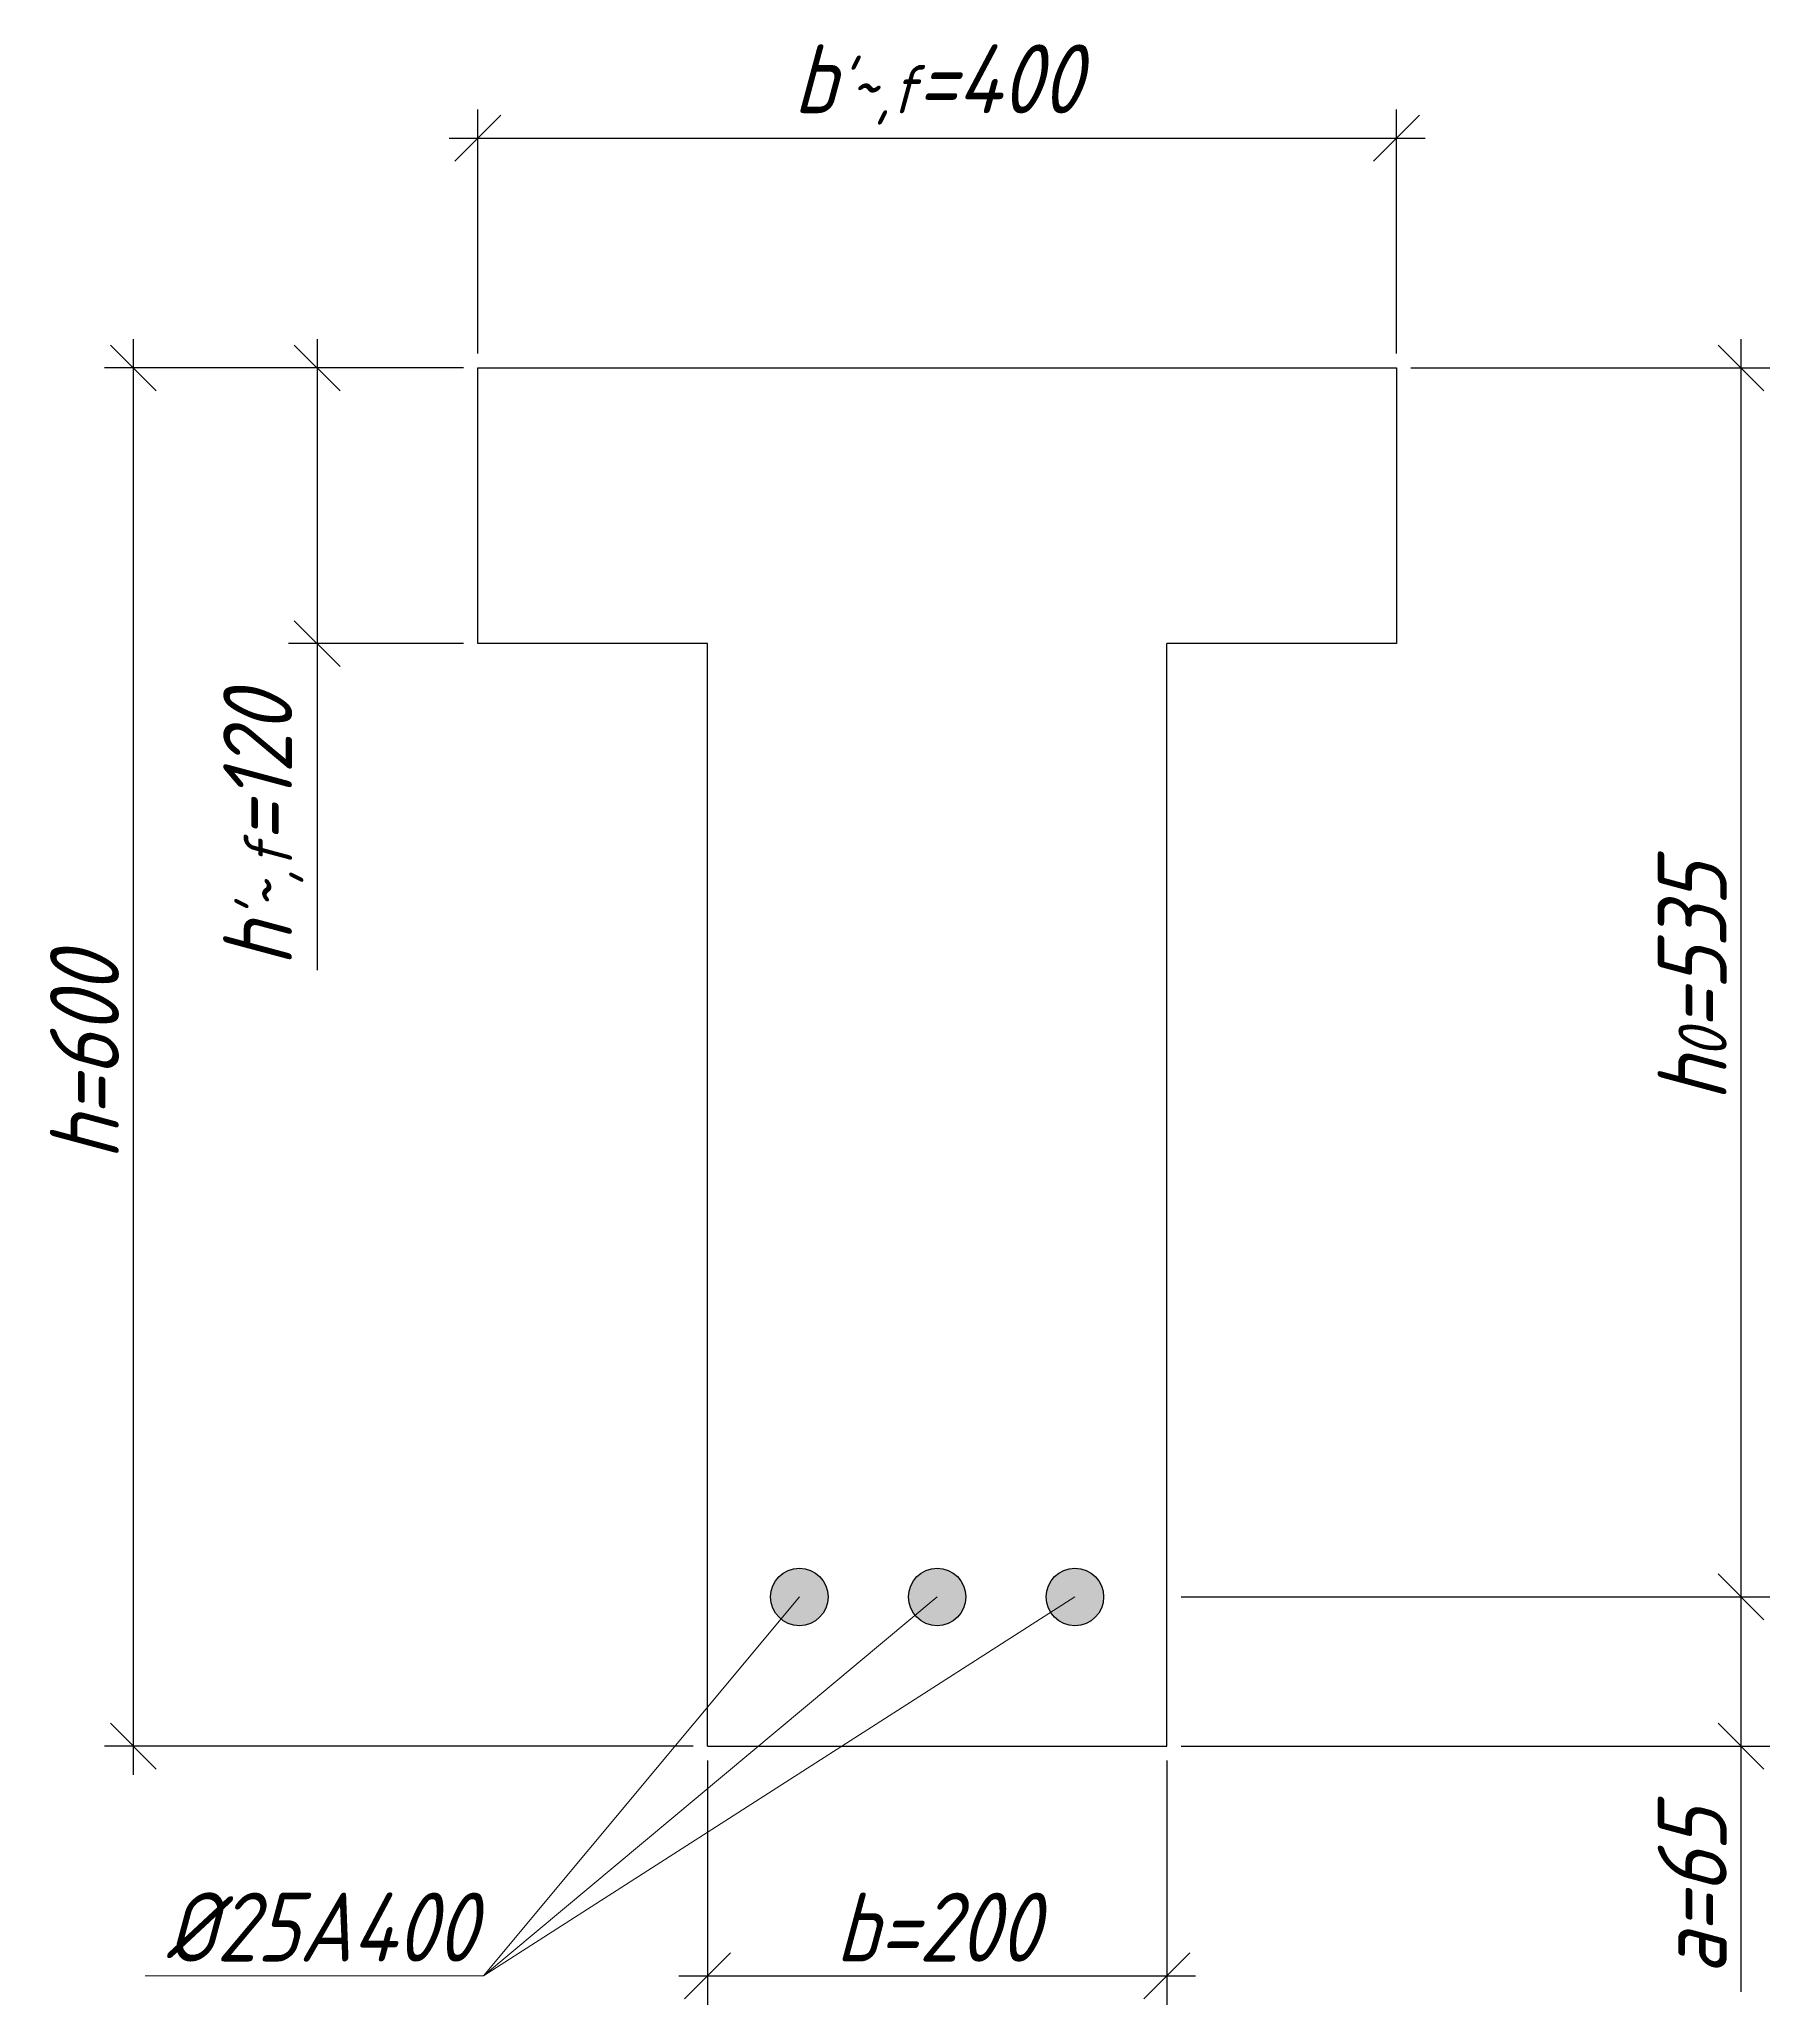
# Model space of a CAD drawing. Header units: millimetres. Extents: x -180 to 58926, y -10791 to 13515.
# Drawn here: x 6027 to 6780, y -4981 to -4126 of the extents above; entities that cross this region are included whole.
import ezdxf

# ---------------------------------------------------------------- set-up
doc = ezdxf.new("R2010")
doc.units = ezdxf.units.MM
for name, color, linetype, lineweight in [('basic', 95, 'Continuous', 30), ('size', 45, 'Continuous', 20), ('text', 13, 'Continuous', 20), ('thin', 153, 'Continuous', 18)]:
    doc.layers.add(name, color=color, linetype=linetype, lineweight=lineweight)
doc.styles.add('Structures', font='isocpeur.ttf', dxfattribs={"width": 0.85, "oblique": 15})
doc.dimstyles.new('Structures', dxfattribs={"dimtxt": 3, "dimasz": 2, "dimexe": 1.25, "dimexo": 0.625, "dimtad": 1, "dimtxsty": 'Structures', "dimblk": 'OBLIQUE', "dimcen": 2.5, "dimdle": 1.25, "dimadec": 0, "dimazin": 0, "dimtfac": 1, "dimtmove": 0, "dimatfit": 3, "dimfxl": 1, "dimarcsym": 0})

# ---------------------------------------------------------------- blocks, each defined once
blk = doc.blocks.new('_Oblique')
at = {"color": 0, "linetype": 'ByBlock', "lineweight": -2}
blk.add_line((-0.5, -0.5), (0.5, 0.5), dxfattribs=at)
blk = doc.blocks.new('*D195')
at = {"layer": 'Defpoints', "color": 0, "transparency": 16777216}
for p in [(6317.66, -4868.82), (6517.66, -4868.82), (6517.66, -4968.82)]:
    blk.add_point(p, dxfattribs=at)
at = {"layer": 'size', "color": 0, "lineweight": -2, "transparency": 16777216}
for p, q in [((6317.66, -4875.07), (6317.66, -4981.32)), ((6517.66, -4875.07), (6517.66, -4981.32)), ((6305.16, -4968.82), (6530.16, -4968.82))]:
    blk.add_line(p, q, dxfattribs=at)
at = {"layer": 'size', "color": 0, "lineweight": -2, "transparency": 16777216, "xscale": 20, "yscale": 20, "zscale": 20, "rotation": 180}
blk.add_blockref('_Oblique', (6317.66, -4968.82), dxfattribs=at)
at = {"layer": 'size', "color": 0, "lineweight": -2, "transparency": 16777216, "xscale": 20, "yscale": 20, "zscale": 20}
blk.add_blockref('_Oblique', (6517.66, -4968.82), dxfattribs=at)
at = {"layer": 'size', "color": 0, "transparency": 16777216, "insert": (6417.66, -4947.57), "char_height": 30, "attachment_point": 5, "style": 'Structures'}
blk.add_mtext('b=200', dxfattribs=at)
blk = doc.blocks.new('*D196')
at = {"layer": 'Defpoints', "color": 0, "transparency": 16777216}
for p in [(6617.66, -4168.82), (6217.66, -4268.82), (6617.66, -4268.82)]:
    blk.add_point(p, dxfattribs=at)
at = {"layer": 'size', "color": 0, "lineweight": -2, "transparency": 16777216}
for p, q in [((6217.66, -4262.57), (6217.66, -4156.32)), ((6617.66, -4262.57), (6617.66, -4156.32)), ((6205.16, -4168.82), (6630.16, -4168.82))]:
    blk.add_line(p, q, dxfattribs=at)
at = {"layer": 'size', "color": 0, "lineweight": -2, "transparency": 16777216, "xscale": 20, "yscale": 20, "zscale": 20, "rotation": 180}
blk.add_blockref('_Oblique', (6217.66, -4168.82), dxfattribs=at)
at = {"layer": 'size', "color": 0, "lineweight": -2, "transparency": 16777216, "xscale": 20, "yscale": 20, "zscale": 20}
blk.add_blockref('_Oblique', (6617.66, -4168.82), dxfattribs=at)
at = {"layer": 'size', "color": 0, "transparency": 16777216, "insert": (6417.66, -4145.42), "char_height": 30, "attachment_point": 5, "style": 'Structures'}
blk.add_mtext("b{\\H0.7x;\\S'~,f;}=400", dxfattribs=at)
blk = doc.blocks.new('*D197')
at = {"layer": 'Defpoints', "color": 0, "transparency": 16777216}
for p in [(6617.66, -4268.82), (6517.66, -4803.82), (6767.66, -4803.82)]:
    blk.add_point(p, dxfattribs=at)
at = {"layer": 'size', "color": 0, "lineweight": -2, "transparency": 16777216}
for p, q in [((6767.66, -4256.32), (6767.66, -4816.32)), ((6623.91, -4268.82), (6780.16, -4268.82)), ((6523.91, -4803.82), (6780.16, -4803.82))]:
    blk.add_line(p, q, dxfattribs=at)
at = {"layer": 'size', "color": 0, "lineweight": -2, "transparency": 16777216, "xscale": 20, "yscale": 20, "zscale": 20}
for p, rotation in [((6767.66, -4268.82), 90), ((6767.66, -4803.82), 270)]:
    blk.add_blockref('_Oblique', p, dxfattribs=dict(at, rotation=rotation))
at = {"layer": 'size', "color": 0, "transparency": 16777216, "insert": (6746.41, -4536.32), "char_height": 30, "attachment_point": 5, "rotation": 90, "style": 'Structures'}
blk.add_mtext('h{\\H0.7x;\\S^ 0;}=535', dxfattribs=at)
blk = doc.blocks.new('*D198')
at = {"layer": 'Defpoints', "color": 0, "transparency": 16777216}
for p in [(6517.66, -4803.82), (6517.66, -4868.82), (6767.66, -4868.82)]:
    blk.add_point(p, dxfattribs=at)
at = {"layer": 'size', "color": 0, "lineweight": -2, "transparency": 16777216}
for p, q in [((6767.66, -4791.32), (6767.66, -4868.82)), ((6523.91, -4803.82), (6780.16, -4803.82)), ((6523.91, -4868.82), (6780.16, -4868.82)), ((6767.66, -4868.82), (6767.66, -4975.66))]:
    blk.add_line(p, q, dxfattribs=at)
at = {"layer": 'size', "color": 0, "lineweight": -2, "transparency": 16777216, "xscale": 20, "yscale": 20, "zscale": 20}
for p, rotation in [((6767.66, -4803.82), 90), ((6767.66, -4868.82), 270)]:
    blk.add_blockref('_Oblique', p, dxfattribs=dict(at, rotation=rotation))
at = {"layer": 'size', "color": 0, "transparency": 16777216, "insert": (6746.41, -4932.24), "char_height": 30, "attachment_point": 5, "rotation": 90, "style": 'Structures'}
blk.add_mtext('a=65', dxfattribs=at)
blk = doc.blocks.new('*D199')
at = {"layer": 'Defpoints', "color": 0, "transparency": 16777216}
for p in [(6217.66, -4268.82), (6147.66, -4388.82), (6217.66, -4388.82)]:
    blk.add_point(p, dxfattribs=at)
at = {"layer": 'size', "color": 0, "lineweight": -2, "transparency": 16777216}
for p, q in [((6147.66, -4256.32), (6147.66, -4388.82)), ((6211.41, -4268.82), (6135.16, -4268.82)), ((6211.41, -4388.82), (6135.16, -4388.82)), ((6147.66, -4388.82), (6147.66, -4531))]:
    blk.add_line(p, q, dxfattribs=at)
at = {"layer": 'size', "color": 0, "lineweight": -2, "transparency": 16777216, "xscale": 20, "yscale": 20, "zscale": 20}
for p, rotation in [((6147.66, -4268.82), 90), ((6147.66, -4388.82), 270)]:
    blk.add_blockref('_Oblique', p, dxfattribs=dict(at, rotation=rotation))
at = {"layer": 'size', "color": 0, "transparency": 16777216, "insert": (6124.26, -4469.91), "char_height": 30, "attachment_point": 5, "rotation": 90, "style": 'Structures'}
blk.add_mtext("h{\\H0.7x;\\S'~,f;}=120", dxfattribs=at)
blk = doc.blocks.new('*D200')
at = {"layer": 'Defpoints', "color": 0, "transparency": 16777216}
for p in [(6217.66, -4268.82), (6067.66, -4868.82), (6317.66, -4868.82)]:
    blk.add_point(p, dxfattribs=at)
at = {"layer": 'size', "color": 0, "lineweight": -2, "transparency": 16777216}
for p, q in [((6067.66, -4256.32), (6067.66, -4881.32)), ((6211.41, -4268.82), (6055.16, -4268.82)), ((6311.41, -4868.82), (6055.16, -4868.82))]:
    blk.add_line(p, q, dxfattribs=at)
at = {"layer": 'size', "color": 0, "lineweight": -2, "transparency": 16777216, "xscale": 20, "yscale": 20, "zscale": 20}
for p, rotation in [((6067.66, -4268.82), 90), ((6067.66, -4868.82), 270)]:
    blk.add_blockref('_Oblique', p, dxfattribs=dict(at, rotation=rotation))
at = {"layer": 'size', "color": 0, "transparency": 16777216, "insert": (6046.41, -4568.82), "char_height": 30, "attachment_point": 5, "rotation": 90, "style": 'Structures'}
blk.add_mtext('h=600', dxfattribs=at)

msp = doc.modelspace()

# ---------------------------------------------------------------- hatches: boundary and pattern name
at = {"layer": 'basic'}
h = msp.add_hatch(color=256, dxfattribs=at)
h.dxf.hatch_style = 1
h.paths.add_polyline_path([(6357.657, -4791.324, 0.4142136), (6345.157, -4803.824), (6357.657, -4803.824)])
h.paths.add_polyline_path([(6357.657, -4791.324), (6357.657, -4803.824), (6370.157, -4803.824, 0.4142136)])
h.paths.add_polyline_path([(6370.157, -4803.824), (6357.657, -4803.824), (6357.657, -4816.324, 0.4142136)])
h.paths.add_polyline_path([(6357.657, -4803.824), (6345.157, -4803.824, 0.4142136), (6357.657, -4816.324)])
h = msp.add_hatch(color=256, dxfattribs=at)
h.dxf.hatch_style = 1
h.paths.add_polyline_path([(6417.657, -4791.324, 0.4142136), (6405.157, -4803.824), (6417.657, -4803.824)])
h.paths.add_polyline_path([(6417.657, -4791.324), (6417.657, -4803.824), (6430.157, -4803.824, 0.4142136)])
h.paths.add_polyline_path([(6430.157, -4803.824), (6417.657, -4803.824), (6417.657, -4816.324, 0.4142136)])
h.paths.add_polyline_path([(6417.657, -4803.824), (6405.157, -4803.824, 0.4142136), (6417.657, -4816.324)])
h = msp.add_hatch(color=256, dxfattribs=at)
h.dxf.hatch_style = 1
h.paths.add_polyline_path([(6477.657, -4791.324, 0.4142136), (6465.157, -4803.824), (6477.657, -4803.824)])
h.paths.add_polyline_path([(6477.657, -4791.324), (6477.657, -4803.824), (6490.157, -4803.824, 0.4142136)])
h.paths.add_polyline_path([(6490.157, -4803.824), (6477.657, -4803.824), (6477.657, -4816.324, 0.4142136)])
h.paths.add_polyline_path([(6477.657, -4803.824), (6465.157, -4803.824, 0.4142136), (6477.657, -4816.324)])

# ---------------------------------------------------------------- linework, layer by layer
for p, q in [((6217.657, -4268.824), (6617.657, -4268.824)), ((6217.657, -4388.824), (6217.657, -4268.824)), ((6617.657, -4268.824), (6617.657, -4388.824)), ((6317.657, -4388.824), (6217.657, -4388.824)), ((6317.657, -4868.824), (6317.657, -4388.824)), ((6617.657, -4388.824), (6517.657, -4388.824)), ((6517.657, -4868.824), (6517.657, -4388.824)), ((6317.657, -4868.824), (6517.657, -4868.824))]:
    msp.add_line(p, q, dxfattribs=at)
for centre in [(6357.657, -4803.824), (6417.657, -4803.824), (6477.657, -4803.824)]:
    msp.add_circle(centre, 12.5, dxfattribs=at)
at = {"layer": 'thin'}
for p, q in [((6357.657, -4803.824), (6220.187, -4968.824)), ((6220.187, -4968.824), (6417.657, -4803.824)), ((6477.657, -4803.824), (6220.187, -4968.824)), ((6220.187, -4968.824), (6072.752, -4968.824))]:
    msp.add_line(p, q, dxfattribs=at)

# ---------------------------------------------------------------- texts
at = {"layer": 'text', "insert": (6149.255, -4947.561), "char_height": 30, "width": 137.52879, "attachment_point": 5, "style": 'Structures'}
msp.add_mtext('%%C25A400', dxfattribs=at)

# ---------------------------------------------------------------- dimensions: what is measured, and where the dimension line sits
at = {"layer": 'size'}
for base, p1, p2, text, picture, middle in [((6617.657, -4168.824), (6217.657, -4268.824), (6617.657, -4268.824), "b{\\H0.7x;\\S'~,f;}=<>", '*D196', (6417.657, -4145.424)), ((6517.657, -4968.824), (6317.657, -4868.824), (6517.657, -4868.824), 'b=<>', '*D195', (6417.657, -4947.574))]:
    dim = msp.add_linear_dim(base=base, p1=p1, p2=p2, text=text, dimstyle='Structures', dxfattribs=at)
    dim.commit()
    dim.dimension.update_dxf_attribs({"geometry": picture, "text_midpoint": middle})
for base, p1, p2, text, picture, middle in [((6067.657, -4868.824), (6217.657, -4268.824), (6317.657, -4868.824), 'h=<>', '*D200', (6046.407, -4568.824)), ((6147.657, -4388.824), (6217.657, -4268.824), (6217.657, -4388.824), "h{\\H0.7x;\\S'~,f;}=<>", '*D199', (6124.257, -4469.913)), ((6767.657, -4803.824), (6617.657, -4268.824), (6517.657, -4803.824), 'h{\\H0.7x;\\S^ 0;}=<>', '*D197', (6746.407, -4536.324)), ((6767.657, -4868.824), (6517.657, -4803.824), (6517.657, -4868.824), 'a=<>', '*D198', (6746.407, -4932.243))]:
    dim = msp.add_linear_dim(base=base, p1=p1, p2=p2, angle=90, text=text, dimstyle='Structures', dxfattribs=at)
    dim.commit()
    dim.dimension.update_dxf_attribs({"geometry": picture, "text_midpoint": middle})

doc.saveas('drawing.dxf')
